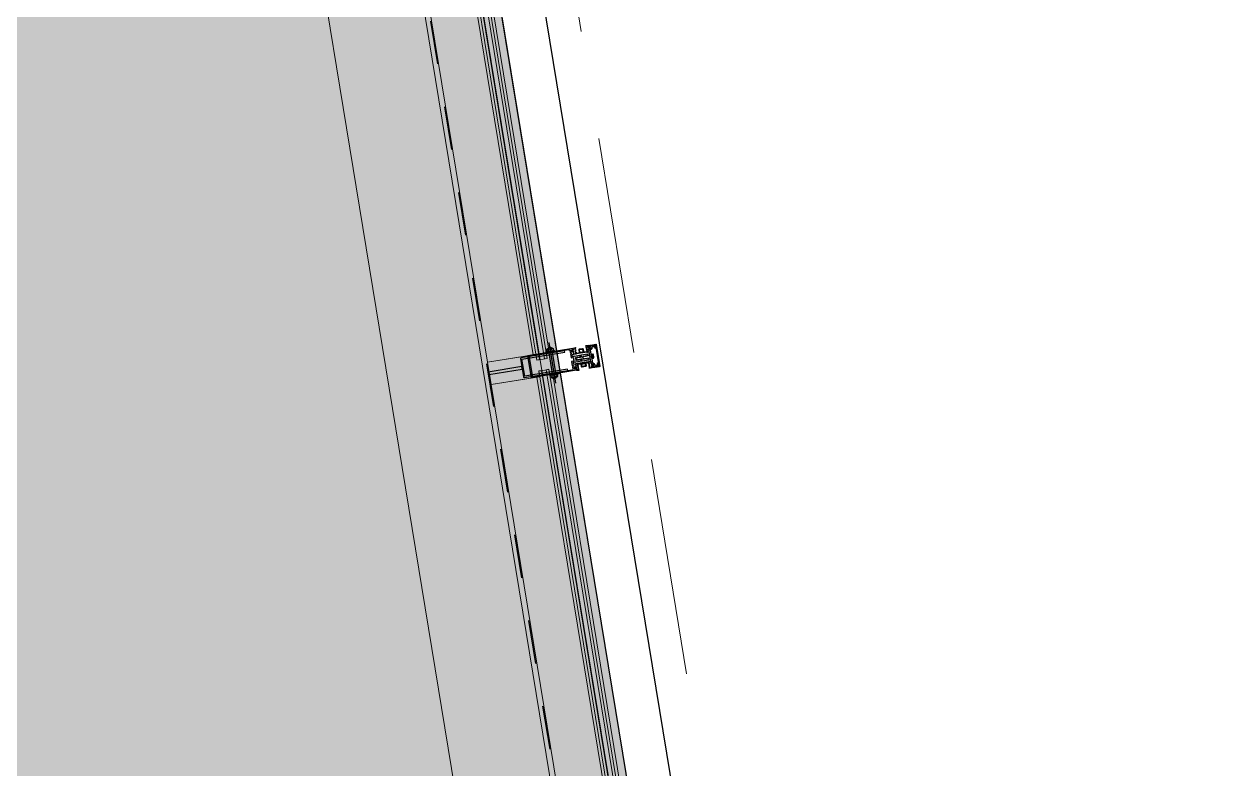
# Model space of a CAD drawing. Header units: metres. Extents: x 2 to 659295185, y -28 to 1124222152.
# Drawn here: x 655634.026 to 655636.803, y 1126435.805 to 1126437.521 of the extents above; entities that cross this region are included whole.
import ezdxf

# ---------------------------------------------------------------- set-up
doc = ezdxf.new("R2010")
doc.units = ezdxf.units.M
doc.header["$MEASUREMENT"] = 0
for name, pattern in [('CCSM_XREF ESTRUCTURA15$0$ACAD_ISO02W100', [15, 12, -3]), ('CCSM_XREF ESTRUCTURA15$0$ACAD_ISO08W100', [36, 24, -3, 6, -3]), ('CCSM_XREF ESTRUCTURA15$0$CENTER', [2, 1.25, -0.25, 0.25, -0.25]), ('CCSM_XREF ESTRUCTURA15$0$DASHED', [0.75, 0.5, -0.25]), ('DASHDOT', [1, 0.5, -0.25, 0, -0.25])]:
    doc.linetypes.add(name, pattern=pattern)
for name, color, linetype in [('CCSM_C1_CUERPO D.dwg 19-03-12$0$A-BROCAL', 8, 'CONTINUOUS'), ('CCSM_C1_CUERPO D.dwg 19-03-12$0$A-ESTRUCTURA DE FACHADA DE VIDRIO', 5, 'CONTINUOUS'), ('CCSM_C1_CUERPO D.dwg 19-03-12$0$A-VIDRIO', 135, 'CONTINUOUS'), ('CCSM_C1_CUERPO D.dwg 19-03-12$0$islas', 7, 'CONTINUOUS'), ('CCSM_C1_CUERPO EL$0$A-AREAS COMERCIALES', 151, 'CONTINUOUS'), ('CCSM_XREF ESTRUCTURA15$0$1. ESTRUCTURA PROPUESTA', 3, 'CONTINUOUS'), ('CCSM_XREF ESTRUCTURA15$0$A-BROCAL', 8, 'CONTINUOUS'), ('CCSM_XREF ESTRUCTURA15$0$ALUMINIO', 26, 'CONTINUOUS'), ('CCSM_XREF ESTRUCTURA15$0$cl', 1, 'CCSM_XREF ESTRUCTURA15$0$CENTER'), ('CCSM_XREF ESTRUCTURA15$0$EJES', 3, 'CCSM_XREF ESTRUCTURA15$0$ACAD_ISO08W100'), ('CCSM_XREF ESTRUCTURA15$0$LAYER1', 1, 'CONTINUOUS'), ('CCSM_XREF ESTRUCTURA15$0$LAYER4', 5, 'CONTINUOUS'), ('CCSM_XREF ESTRUCTURA15$0$METALICO', 5, 'CONTINUOUS'), ('CCSM_XREF ESTRUCTURA15$0$PROYECCION DE TECHO', 212, 'CONTINUOUS'), ('CCSM_XREF ESTRUCTURA15$0$VARIOS', 20, 'CONTINUOUS')]:
    doc.layers.add(name, color=color, linetype=linetype)
doc.layers.add('CCSM_C1_CUERPO D.dwg 19-03-12$0$VEGETACIÓN', color=7, linetype='CONTINUOUS', true_color=0x428500)
doc.layers.add('LOCALES ASIGNADOS', color=41, linetype='DASHDOT', lineweight=0)
pattern_1 = [(329.308451238, (-1.74908, -4.25296), (0.0412171804, -0.54709132384), [0.05715, -0.62865]), (274.30845124, (-1.7491, -4.25296), (0.5485208358, 0.19704611346), [0.04572, -0.50292]), (19.75945124, (-1.74564, -4.29855), (0.5897357616, -0.35004758223), [0.04857, -0.53427]), (325.49265124, (-1.5987, -4.2283), (0.00707447526, -0.8229292713), [0.085725, -0.942975]), (15.94405124, (-1.5981, -4.2969), (0.8477022361, -0.58277140046), [0.072855, -0.801405]), (270.49245124, (-1.5987, -4.2283), (0.8477011195, -0.5827727124), [0.06858, -0.75438]), (300.308451238, (-1.62395, -4.30967), (-0.2291857787, -0.49847933902), [0.05715, -0.62865]), (245.30845124, (-1.62395, -4.30967), (0.57527698422, -0.09358776406), [0.04572, -0.50292]), (350.75985124, (-1.64305, -4.3512), (0.3460922171, -0.59206566832), [0.04857, -0.53427]), (316.808451238, (-1.74908, -4.25296), (0.251823560087, 0.031886379613), [0, -0.496824, 0, -0.51054, 0, -0.504825]), (286.808451238, (-1.74908, -4.25296), (0.32900826904, -0.149206878947), [0, -0.291084, 0, -0.485394, 0, -0.192405]), (246.808451238, (-1.77656, -4.08527), (0.048835163688, -0.40419522367), [0, -0.1905, 0, -0.59436, 0, -0.78867]), (236.808451238, (-1.7889, -4.01008), (0.14715442583, -0.426197633), [0, -0.24765, 0, -0.394716, 0, -0.56007])]

# ---------------------------------------------------------------- blocks, each defined once
blk = doc.blocks.new('CCSM_XREF ESTRUCTURA15$0$A$C1C286DAD')
at = {"layer": 'CCSM_XREF ESTRUCTURA15$0$ALUMINIO'}
h = blk.add_hatch(color=256, dxfattribs=at)
edge = h.paths.add_edge_path()
edge.add_line((2462.6, -3707), (2463.3, -3707.6))
edge.add_line((2463.3, -3707.6), (2462.7, -3708.2))
edge.add_line((2462.7, -3708.2), (2463.3, -3708.7))
edge.add_line((2463.3, -3708.7), (2462.7, -3709.2))
edge.add_line((2462.7, -3709.2), (2463.3, -3709.7))
edge.add_line((2463.3, -3709.7), (2462.7, -3710.2))
edge.add_line((2462.7, -3710.2), (2463.3, -3710.7))
edge.add_line((2463.3, -3710.7), (2462.7, -3711.2))
edge.add_line((2462.7, -3711.2), (2463.3, -3711.7))
edge.add_line((2463.3, -3711.7), (2462.7, -3712.2))
edge.add_line((2462.7, -3712.2), (2463.3, -3712.7))
edge.add_line((2463.3, -3712.7), (2462.7, -3713.3))
edge.add_line((2462.7, -3713.3), (2463.3, -3713.8))
edge.add_line((2463.3, -3713.8), (2462.7, -3714.3))
edge.add_line((2462.7, -3714.3), (2463.2, -3714.8))
edge.add_line((2463.2, -3714.8), (2462.7, -3715.3))
edge.add_line((2462.7, -3715.3), (2463.2, -3715.8))
edge.add_line((2463.2, -3715.8), (2462.7, -3716.3))
edge.add_line((2462.7, -3716.3), (2463.2, -3716.8))
edge.add_line((2463.2, -3716.8), (2462.7, -3717.3))
edge.add_line((2462.7, -3717.3), (2463.2, -3717.8))
edge.add_line((2463.2, -3717.8), (2462.7, -3718.3))
edge.add_line((2462.7, -3718.3), (2463.2, -3718.8))
edge.add_line((2463.2, -3718.8), (2462.7, -3719.3))
edge.add_line((2462.7, -3719.3), (2463.2, -3719.9))
edge.add_line((2463.2, -3719.9), (2462.6, -3720.5))
edge.add_line((2462.6, -3720.5), (2461.6, -3720.5))
edge.add_line((2461.6, -3720.5), (2461.6, -3718.2))
edge.add_line((2461.6, -3718.2), (2459.6, -3718.2))
edge.add_line((2459.6, -3718.2), (2459.6, -3720.5))
edge.add_line((2459.6, -3720.5), (2458.6, -3720.5))
edge.add_line((2458.6, -3720.5), (2458.6, -3705.5))
edge.add_line((2458.6, -3705.5), (2457.6, -3704.5))
edge.add_line((2457.6, -3704.5), (2458.6, -3703.5))
edge.add_line((2458.6, -3703.5), (2458.6, -3699.7))
edge.add_line((2458.6, -3699.7), (2454.8, -3699.7))
edge.add_line((2454.8, -3699.7), (2454.8, -3704.5))
edge.add_line((2454.8, -3704.5), (2447.3, -3704.5))
edge.add_line((2447.3, -3704.5), (2446.7, -3703.3))
edge.add_arc((2445.8, -3701.5), 2, 296.5651, 603.435)
edge.add_line((2444.9, -3703.3), (2444.3, -3704.5))
edge.add_line((2444.3, -3704.5), (2439.8, -3704.5))
edge.add_line((2439.8, -3704.5), (2439.8, -3599.5))
edge.add_line((2439.8, -3599.5), (2491.8, -3599.5))
edge.add_line((2491.8, -3599.5), (2491.8, -3704.5))
edge.add_line((2491.8, -3704.5), (2487.3, -3704.5))
edge.add_line((2487.3, -3704.5), (2486.7, -3703.3))
edge.add_arc((2485.8, -3701.5), 2, 296.5651, 603.435)
edge.add_line((2484.9, -3703.3), (2484.3, -3704.5))
edge.add_line((2484.3, -3704.5), (2476.8, -3704.5))
edge.add_line((2476.8, -3704.5), (2476.8, -3699.7))
edge.add_line((2476.8, -3699.7), (2473, -3699.7))
edge.add_line((2473, -3699.7), (2473, -3703.5))
edge.add_line((2473, -3703.5), (2474, -3704.5))
edge.add_line((2474, -3704.5), (2473, -3705.5))
edge.add_line((2473, -3705.5), (2473, -3720.5))
edge.add_line((2473, -3720.5), (2472, -3720.5))
edge.add_line((2472, -3720.5), (2472, -3718.2))
edge.add_line((2472, -3718.2), (2470, -3718.2))
edge.add_line((2470, -3718.2), (2470, -3720.5))
edge.add_line((2470, -3720.5), (2469, -3720.5))
edge.add_line((2469, -3720.5), (2468.3, -3719.9))
edge.add_line((2468.3, -3719.9), (2468.8, -3719.3))
edge.add_line((2468.8, -3719.3), (2468.3, -3718.8))
edge.add_line((2468.3, -3718.8), (2468.8, -3718.3))
edge.add_line((2468.8, -3718.3), (2468.3, -3717.8))
edge.add_line((2468.3, -3717.8), (2468.8, -3717.3))
edge.add_line((2468.8, -3717.3), (2468.3, -3716.8))
edge.add_line((2468.3, -3716.8), (2468.8, -3716.3))
edge.add_line((2468.8, -3716.3), (2468.3, -3715.8))
edge.add_line((2468.3, -3715.8), (2468.8, -3715.3))
edge.add_line((2468.8, -3715.3), (2468.3, -3714.8))
edge.add_line((2468.3, -3714.8), (2468.8, -3714.3))
edge.add_line((2468.8, -3714.3), (2468.3, -3713.8))
edge.add_line((2468.3, -3713.8), (2468.8, -3713.3))
edge.add_line((2468.8, -3713.3), (2468.3, -3712.7))
edge.add_line((2468.3, -3712.7), (2468.8, -3712.2))
edge.add_line((2468.8, -3712.2), (2468.3, -3711.7))
edge.add_line((2468.3, -3711.7), (2468.8, -3711.2))
edge.add_line((2468.8, -3711.2), (2468.3, -3710.7))
edge.add_line((2468.3, -3710.7), (2468.8, -3710.2))
edge.add_line((2468.8, -3710.2), (2468.3, -3709.7))
edge.add_line((2468.3, -3709.7), (2468.8, -3709.2))
edge.add_line((2468.8, -3709.2), (2468.3, -3708.7))
edge.add_line((2468.3, -3708.7), (2468.8, -3708.2))
edge.add_line((2468.8, -3708.2), (2468.3, -3707.6))
edge.add_line((2468.3, -3707.6), (2468.9, -3707))
edge.add_line((2468.9, -3707), (2462.6, -3707))
edge = h.paths.add_edge_path(flags=16)
edge.add_line((2489.8, -3605.5), (2489.8, -3693.7))
edge.add_arc((2486.8, -3693.7), 3, -90, 0, ccw=False)
edge.add_line((2486.8, -3696.7), (2483.8, -3696.7))
edge.add_line((2483.8, -3696.7), (2479.8, -3699.2))
edge.add_line((2479.8, -3699.2), (2479.8, -3696.7))
edge.add_line((2479.8, -3696.7), (2470, -3696.7))
edge.add_line((2470, -3696.7), (2470, -3701.5))
edge.add_line((2470, -3701.5), (2461.6, -3701.5))
edge.add_line((2461.6, -3701.5), (2461.6, -3696.7))
edge.add_line((2461.6, -3696.7), (2451.8, -3696.7))
edge.add_line((2451.8, -3696.7), (2451.8, -3699.2))
edge.add_line((2451.8, -3699.2), (2447.8, -3696.7))
edge.add_line((2447.8, -3696.7), (2444.8, -3696.7))
edge.add_arc((2444.8, -3693.7), 3, 180, 270, ccw=False)
edge.add_line((2441.8, -3693.7), (2441.8, -3605.5))
edge.add_arc((2444.8, -3605.5), 3, 90, 180, ccw=False)
edge.add_line((2444.8, -3602.5), (2486.8, -3602.5))
edge.add_arc((2486.8, -3605.5), 3, 0, 90, ccw=False)
h = blk.add_hatch(color=256, dxfattribs=at)
edge = h.paths.add_edge_path()
edge.add_arc((2489.8, -3756.8), 1.02, 270, 360)
edge.add_line((2490.9, -3756.8), (2490.9, -3744.6))
edge.add_line((2490.9, -3744.6), (2489.9, -3743.6))
edge.add_line((2489.9, -3743.6), (2491.7, -3741.8))
edge.add_line((2491.7, -3741.8), (2492, -3741.8))
edge.add_arc((2492, -3742.1), 0.3, 0, 90, ccw=False)
edge.add_line((2492.3, -3742.1), (2492.3, -3758.2))
edge.add_arc((2491.2, -3758.2), 1.02, -90, 0, ccw=False)
edge.add_line((2491.2, -3759.2), (2440.4, -3759.2))
edge.add_arc((2440.4, -3758.2), 1.02, 180, 270, ccw=False)
edge.add_line((2439.4, -3758.2), (2439.4, -3742.1))
edge.add_arc((2439.7, -3742.1), 0.3, 90, 180, ccw=False)
edge.add_line((2439.7, -3741.8), (2440, -3741.8))
edge.add_line((2440, -3741.8), (2441.8, -3743.6))
edge.add_line((2441.8, -3743.6), (2440.8, -3744.6))
edge.add_line((2440.8, -3744.6), (2440.8, -3756.8))
edge.add_arc((2441.8, -3756.8), 1.02, 180, 270)
edge.add_line((2441.8, -3757.8), (2489.8, -3757.8))
at = {"layer": 'CCSM_XREF ESTRUCTURA15$0$A-BROCAL', "elevation": -0.5}
for points in [[(-7240.3, 1793.3), (-6927.9, -3643.7), (-6901.2, -3667.1), (32631.6, -3667.2), (32657.6, -3643.9), (32971.9, 1807.7)], [(-7340.1, 1787.5), (-7025.4, -3691.3), (-7020, -3767.1), (32750.7, -3767.2), (32755.1, -3691), (33071.8, 1801.9)]]:
    blk.add_lwpolyline(points, dxfattribs=at)
at = {"layer": 'CCSM_XREF ESTRUCTURA15$0$ALUMINIO', "elevation": -0.5}
for points in [[(2462.6, -3707), (2463.3, -3707.6), (2462.7, -3708.2), (2463.3, -3708.7), (2462.7, -3709.2), (2463.3, -3709.7), (2462.7, -3710.2), (2463.3, -3710.7), (2462.7, -3711.2), (2463.3, -3711.7), (2462.7, -3712.2), (2463.3, -3712.7), (2462.7, -3713.3), (2463.3, -3713.8), (2462.7, -3714.3), (2463.2, -3714.8), (2462.7, -3715.3), (2463.2, -3715.8), (2462.7, -3716.3), (2463.2, -3716.8), (2462.7, -3717.3), (2463.2, -3717.8), (2462.7, -3718.3), (2463.2, -3718.8), (2462.7, -3719.3), (2463.2, -3719.9), (2462.6, -3720.5), (2461.6, -3720.5), (2461.6, -3718.2), (2459.6, -3718.2), (2459.6, -3720.5), (2458.6, -3720.5), (2458.6, -3705.5), (2457.6, -3704.5), (2458.6, -3703.5), (2458.6, -3699.7), (2454.8, -3699.7), (2454.8, -3704.5), (2447.3, -3704.5), (2446.7, -3703.3, 4.236068), (2444.9, -3703.3), (2444.3, -3704.5), (2439.8, -3704.5), (2439.8, -3599.5), (2491.8, -3599.5), (2491.8, -3704.5), (2487.3, -3704.5), (2486.7, -3703.3, 4.236068), (2484.9, -3703.3), (2484.3, -3704.5), (2476.8, -3704.5), (2476.8, -3699.7), (2473, -3699.7), (2473, -3703.5), (2474, -3704.5), (2473, -3705.5), (2473, -3720.5), (2472, -3720.5), (2472, -3718.2), (2470, -3718.2), (2470, -3720.5), (2469, -3720.5), (2468.3, -3719.9), (2468.8, -3719.3), (2468.3, -3718.8), (2468.8, -3718.3), (2468.3, -3717.8), (2468.8, -3717.3), (2468.3, -3716.8), (2468.8, -3716.3), (2468.3, -3715.8), (2468.8, -3715.3), (2468.3, -3714.8), (2468.8, -3714.3), (2468.3, -3713.8), (2468.8, -3713.3), (2468.3, -3712.7), (2468.8, -3712.2), (2468.3, -3711.7), (2468.8, -3711.2), (2468.3, -3710.7), (2468.8, -3710.2), (2468.3, -3709.7), (2468.8, -3709.2), (2468.3, -3708.7), (2468.8, -3708.2), (2468.3, -3707.6), (2468.9, -3707)], [(2489.8, -3605.5), (2489.8, -3693.7, -0.414214), (2486.8, -3696.7), (2483.8, -3696.7), (2479.8, -3699.2), (2479.8, -3696.7), (2470, -3696.7), (2470, -3701.5), (2461.6, -3701.5), (2461.6, -3696.7), (2451.8, -3696.7), (2451.8, -3699.2), (2447.8, -3696.7), (2444.8, -3696.7, -0.414214), (2441.8, -3693.7), (2441.8, -3605.5, -0.414214), (2444.8, -3602.5), (2486.8, -3602.5, -0.414214)], [(2489.8, -3757.8), (2489.8, -3757.8, 0.414214), (2490.9, -3756.8), (2490.9, -3744.6), (2489.9, -3743.6), (2491.7, -3741.8), (2492, -3741.8, -0.414214), (2492.3, -3742.1), (2492.3, -3758.2, -0.414214), (2491.2, -3759.2), (2440.4, -3759.2, -0.414214), (2439.4, -3758.2), (2439.4, -3742.1, -0.414214), (2439.7, -3741.8), (2440, -3741.8), (2441.8, -3743.6), (2440.8, -3744.6), (2440.8, -3756.8, 0.414214), (2441.8, -3757.8)], [(2482.8, -3740.6), (2484.1, -3741.9, 2.544495), (2487.3, -3741.9), (2488.5, -3740.6), (2489.7, -3740.6, -0.414214), (2490.8, -3741.7), (2490.8, -3742.6), (2489.7, -3743.6), (2490.8, -3744.7), (2488.6, -3755.8, -0.35857), (2486.6, -3757.4), (2482.7, -3757.4), (2482.7, -3755.4), (2486.6, -3755.4), (2486.6, -3747.9, -0.4818), (2481.3, -3743.6), (2466.8, -3743.6), (2465.8, -3742.6), (2464.8, -3743.6), (2450.3, -3743.6, -0.4818), (2444.9, -3747.9), (2444.9, -3755.4), (2448.9, -3755.4), (2448.9, -3757.4), (2445, -3757.4, -0.35857), (2443, -3755.8), (2440.8, -3744.7), (2441.8, -3743.6), (2440.8, -3742.6), (2440.8, -3741.7, -0.414214), (2441.8, -3740.6), (2443, -3740.6), (2444.3, -3741.9, 2.544495), (2447.5, -3741.9), (2448.8, -3740.6)]]:
    blk.add_lwpolyline(points, format="xyb", close=True, dxfattribs=at)
blk.add_lwpolyline([(2462.6, -3723), (2463.3, -3723.6), (2462.7, -3724.2), (2463.3, -3724.7), (2462.7, -3725.2), (2463.3, -3725.7), (2462.7, -3726.2), (2463.3, -3726.7), (2462.7, -3727.2), (2463.3, -3727.7), (2462.7, -3728.2), (2463.3, -3728.7), (2462.7, -3729.3), (2463.3, -3729.8), (2462.7, -3730.3), (2463.2, -3730.8), (2462.7, -3731.3), (2463.2, -3731.8), (2462.7, -3732.3), (2463.2, -3732.8), (2462.7, -3733.3), (2463.2, -3733.8), (2462.7, -3734.3), (2463.2, -3734.8), (2462.7, -3735.3), (2463.2, -3735.9), (2462.6, -3736.5), (2461.6, -3736.5), (2461.6, -3734.2), (2459.6, -3734.2), (2459.6, -3736.5), (2458.6, -3736.5), (2458.6, -3720.5), (2463.3, -3720.5), (2463.3, -3719.2), (2463.9, -3718.6), (2463.3, -3718), (2463.3, -3711.9), (2463.9, -3711.3), (2463.3, -3710.7), (2463.3, -3708), (2468.3, -3708), (2468.3, -3710.7), (2467.7, -3711.3), (2468.3, -3711.9), (2468.3, -3718), (2467.7, -3718.6), (2468.3, -3719.2), (2468.3, -3720.5), (2473, -3720.5), (2473, -3736.5), (2472, -3736.5), (2472, -3734.2), (2470, -3734.2), (2470, -3736.5), (2469, -3736.5), (2468.3, -3735.9), (2468.8, -3735.3), (2468.3, -3734.8), (2468.8, -3734.3), (2468.3, -3733.8), (2468.8, -3733.3), (2468.3, -3732.8), (2468.8, -3732.3), (2468.3, -3731.8), (2468.8, -3731.3), (2468.3, -3730.8), (2468.8, -3730.3), (2468.3, -3729.8), (2468.8, -3729.3), (2468.3, -3728.7), (2468.8, -3728.2), (2468.3, -3727.7), (2468.8, -3727.2), (2468.3, -3726.7), (2468.8, -3726.2), (2468.3, -3725.7), (2468.8, -3725.2), (2468.3, -3724.7), (2468.8, -3724.2), (2468.3, -3723.6), (2468.9, -3723)], close=True, dxfattribs=at)
at = {"layer": 'CCSM_XREF ESTRUCTURA15$0$cl'}
blk.add_line((988.3, -3503.1, -0.5), (5543.3, -3503.1, -0.5), dxfattribs=at)
at = {"layer": 'CCSM_XREF ESTRUCTURA15$0$EJES'}
blk.add_line((2513.2, -3652, -0.5), (2418.3, -3652, -0.5), dxfattribs=at)
at = {"layer": 'CCSM_XREF ESTRUCTURA15$0$LAYER1', "elevation": -0.5}
for points in [[(2447.4, -3710.5), (2447.9, -3708.8), (2450.5, -3708.8), (2450, -3710.5), (2451.1, -3710.5), (2451.6, -3708.8), (2453.7, -3708.8), (2453.2, -3710.5), (2454.3, -3710.5), (2454.8, -3708.8), (2454.8, -3704.6), (2446.3, -3704.6), (2446.3, -3701.6), (2447.5, -3702.2), (2447.8, -3701.7), (2445.8, -3700.6), (2443.8, -3701.8), (2444.1, -3702.3), (2445.3, -3701.6), (2445.3, -3704.6), (2439.8, -3704.6), (2439.8, -3708.8), (2439.3, -3710.5), (2440.3, -3710.5), (2440.8, -3708.8), (2443.2, -3708.8), (2442.7, -3710.5), (2443.7, -3710.5), (2444.2, -3708.8), (2446.9, -3708.8), (2446.4, -3710.5)], [(2484.1, -3710.5), (2483.6, -3708.8), (2481, -3708.8), (2481.5, -3710.5), (2480.5, -3710.5), (2480, -3708.8), (2477.8, -3708.8), (2478.3, -3710.5), (2477.3, -3710.5), (2476.8, -3708.8), (2476.8, -3704.6), (2485.2, -3704.6), (2485.2, -3701.6), (2484.1, -3702.2), (2483.8, -3701.7), (2485.7, -3700.6), (2487.8, -3701.8), (2487.5, -3702.3), (2486.2, -3701.6), (2486.2, -3704.6), (2491.8, -3704.6), (2491.8, -3708.8), (2492.3, -3710.5), (2491.3, -3710.5), (2490.8, -3708.8), (2488.4, -3708.8), (2488.9, -3710.5), (2487.9, -3710.5), (2487.4, -3708.8), (2484.7, -3708.8), (2485.2, -3710.5)], [(2447.4, -3734.5), (2447.9, -3736.3), (2450.5, -3736.3), (2450, -3734.5), (2451.1, -3734.5), (2451.6, -3736.3), (2453.7, -3736.3), (2453.2, -3734.5), (2454.3, -3734.5), (2454.8, -3736.3), (2454.8, -3740.5), (2446.3, -3740.5), (2446.3, -3743.5), (2447.5, -3742.8), (2447.8, -3743.4), (2445.8, -3744.5), (2443.8, -3743.3), (2444.1, -3742.8), (2445.3, -3743.5), (2445.3, -3740.5), (2439.8, -3740.5), (2439.8, -3736.3), (2439.3, -3734.5), (2440.3, -3734.5), (2440.8, -3736.3), (2443.2, -3736.3), (2442.7, -3734.5), (2443.7, -3734.5), (2444.2, -3736.3), (2446.9, -3736.3), (2446.4, -3734.5)], [(2484.1, -3734.5), (2483.6, -3736.3), (2481, -3736.3), (2481.5, -3734.5), (2480.5, -3734.5), (2480, -3736.3), (2477.8, -3736.3), (2478.3, -3734.5), (2477.3, -3734.5), (2476.8, -3736.3), (2476.8, -3740.5), (2485.2, -3740.5), (2485.2, -3743.5), (2484.1, -3742.8), (2483.8, -3743.4), (2485.7, -3744.5), (2487.8, -3743.3), (2487.5, -3742.8), (2486.2, -3743.5), (2486.2, -3740.5), (2491.8, -3740.5), (2491.8, -3736.3), (2492.3, -3734.5), (2491.3, -3734.5), (2490.8, -3736.3), (2488.4, -3736.3), (2488.9, -3734.5), (2487.9, -3734.5), (2487.4, -3736.3), (2484.7, -3736.3), (2485.2, -3734.5)]]:
    blk.add_lwpolyline(points, close=True, dxfattribs=at)
at = {"layer": 'CCSM_XREF ESTRUCTURA15$0$LAYER4', "linetype": 'CCSM_XREF ESTRUCTURA15$0$ACAD_ISO02W100'}
for p, q in [((2463.4, -3747.5, -0.5), (2463.4, -3744.5, -0.5)), ((2468.2, -3747.5, -0.5), (2468.2, -3744.5, -0.5))]:
    blk.add_line(p, q, dxfattribs=at)
at = {"layer": 'CCSM_XREF ESTRUCTURA15$0$LAYER4', "linetype": 'CCSM_XREF ESTRUCTURA15$0$ACAD_ISO02W100', "elevation": -0.5}
for points in [[(2471.8, -3743.6), (2459.8, -3743.6), (2459.8, -3744.5), (2471.8, -3744.5)], [(2470.3, -3744.5), (2461.3, -3744.5), (2461.3, -3747.8), (2462.2, -3748.7), (2469.4, -3748.7), (2470.3, -3747.8)]]:
    blk.add_lwpolyline(points, close=True, dxfattribs=at)
at = {"layer": 'CCSM_XREF ESTRUCTURA15$0$LAYER4', "elevation": -0.5}
blk.add_lwpolyline([(2468.2, -3740.6), (2468.2, -3732.8), (2468.7, -3732.3), (2468.2, -3731.8), (2468.7, -3731.3), (2468.2, -3730.8), (2468.7, -3730.3), (2468.2, -3729.7), (2468.7, -3729.2), (2468.2, -3728.7), (2468.7, -3728.2), (2468.2, -3727.7), (2468.7, -3727.2), (2468.2, -3726.7), (2468.7, -3726.2), (2468.2, -3725.7), (2468.7, -3725.2), (2468.2, -3724.7), (2468.7, -3724.2), (2468.2, -3723.7), (2463.4, -3723.7), (2463.4, -3723.7), (2462.9, -3724.2), (2463.4, -3724.7), (2462.9, -3725.2), (2463.4, -3725.7), (2462.9, -3726.2), (2463.4, -3726.7), (2462.9, -3727.2), (2463.4, -3727.7), (2462.9, -3728.2), (2463.4, -3728.7), (2462.9, -3729.2), (2463.4, -3729.7), (2462.9, -3730.3), (2463.4, -3730.8), (2462.9, -3731.3), (2463.4, -3731.8), (2462.9, -3732.3), (2463.4, -3732.8), (2463.4, -3740.6)], dxfattribs=at)
at = {"layer": 'CCSM_XREF ESTRUCTURA15$0$LAYER4', "linetype": 'CCSM_XREF ESTRUCTURA15$0$ACAD_ISO02W100'}
for centre, radius, start, end in [((2462.3, -3747.4, -0.5), 1.06, 187.2765, 352.7236), ((2465.8, -3744.9, -0.5), 3.58, 227.8677, 312.1323), ((2465.8, -3744.9, -0.5), 3.58, 227.8677, 312.1323), ((2469.2, -3747.4, -0.5), 1.06, 187.2765, 352.7236)]:
    blk.add_arc(centre, radius, start, end, dxfattribs=at)
at = {"layer": 'CCSM_XREF ESTRUCTURA15$0$METALICO'}
for p, q in [((2438.3, -3648, -0.5), (2434.2, -3648, -0.5)), ((2438.3, -3656.1, -0.5), (2434.2, -3656.1, -0.5)), ((2489.8, -3648, -0.5), (2441.8, -3648, -0.5)), ((2489.8, -3656, -0.5), (2441.8, -3656, -0.5)), ((2493.3, -3648, -0.5), (2497.3, -3648, -0.5)), ((2493.3, -3656.1, -0.5), (2497.3, -3656.1, -0.5))]:
    blk.add_line(p, q, dxfattribs=at)
at = {"layer": 'CCSM_XREF ESTRUCTURA15$0$METALICO', "elevation": -0.5}
for points in [[(2468.8, -3503.2), (2462.8, -3503.2), (2462.8, -3581.5), (2468.8, -3581.5)], [(2438.3, -3662.2), (2439.8, -3662.2), (2439.8, -3641.9), (2438.3, -3641.9)], [(2493.3, -3662.2), (2491.8, -3662.2), (2491.8, -3641.9), (2493.3, -3641.9)]]:
    blk.add_lwpolyline(points, close=True, dxfattribs=at)
for points in [[(2485.8, -3584.5), (2485.8, -3684.6), (2488.8, -3684.6), (2488.8, -3583.5, 0.414214), (2486.8, -3581.5), (2444.8, -3581.5, 0.414214), (2442.8, -3583.5), (2442.8, -3684.6), (2445.8, -3684.6), (2445.8, -3584.5)], [(2451.6, -3728), (2446.6, -3728, -0.414214), (2445.1, -3726.5), (2445.1, -3718.5, -0.414214), (2446.6, -3717), (2451.6, -3717, -0.414214), (2453.1, -3718.5), (2453.1, -3726.5, -0.414214)], [(2451.6, -3726.8), (2446.6, -3726.8, -0.414214), (2446.3, -3726.5), (2446.3, -3718.5, -0.414214), (2446.6, -3718.2), (2451.6, -3718.2, -0.414214), (2451.9, -3718.5), (2451.9, -3726.5, -0.414214)], [(2480, -3728), (2485, -3728, 0.414214), (2486.5, -3726.5), (2486.5, -3718.5, 0.414214), (2485, -3717), (2480, -3717, 0.414214), (2478.5, -3718.5), (2478.5, -3726.5, 0.414214)], [(2480, -3726.8), (2485, -3726.8, 0.414214), (2485.3, -3726.5), (2485.3, -3718.5, 0.414214), (2485, -3718.2), (2480, -3718.2, 0.414214), (2479.7, -3718.5), (2479.7, -3726.5, 0.414214)]]:
    blk.add_lwpolyline(points, format="xyb", close=True, dxfattribs=at)
for points in [[(2438.3, -3644.4), (2433.4, -3644.4), (2432.1, -3645.9), (2432.1, -3658.2), (2433.4, -3659.6), (2438.3, -3659.6)], [(2493.3, -3644.4), (2498.1, -3644.4), (2499.4, -3645.9), (2499.4, -3658.2), (2498.1, -3659.6), (2493.3, -3659.6)]]:
    blk.add_lwpolyline(points, dxfattribs=at)
for points in [[(2434.2, -3644.4, 0.97177), (2434.2, -3648, 0.375), (2434.2, -3656.1, 0.97177), (2434.2, -3659.6, 0.97177)], [(2497.3, -3644.4, -0.97177), (2497.3, -3648, -0.375), (2497.3, -3656.1, -0.97177), (2497.3, -3659.6, -0.97177)]]:
    blk.add_lwpolyline(points, format="xyb", dxfattribs=at)
at = {"layer": 'CCSM_XREF ESTRUCTURA15$0$METALICO'}
for centre, start, end in [((2435.8, -3652, -0.5), 124.6703, 235.3297), ((2495.8, -3652, -0.5), 304.6703, 55.3297)]:
    blk.add_arc(centre, 6.4, start, end, dxfattribs=at)
at = {"layer": 'CCSM_XREF ESTRUCTURA15$0$VARIOS', "elevation": -0.5}
for points in [[(2454.6, -3710.5), (2453.1, -3710.5), (2453.1, -3734.5), (2454.6, -3734.5)], [(2477, -3710.5), (2478.5, -3710.5), (2478.5, -3734.5), (2477, -3734.5)]]:
    blk.add_lwpolyline(points, close=True, dxfattribs=at)

msp = doc.modelspace()

# ---------------------------------------------------------------- hatches: boundary and pattern name
at = {"layer": 'CCSM_C1_CUERPO D.dwg 19-03-12$0$VEGETACIÓN', "lineweight": 5}
h = msp.add_hatch(dxfattribs=at)
h.set_pattern_fill('AR-CONC', color=256, scale=0.003, style=0)
h.set_pattern_definition(pattern_1)
edge = h.paths.add_edge_path()
edge.add_line((655631.3766, 1126426.2662), (655636.7773, 1126427.4745))
edge.add_line((655636.7773, 1126427.4745), (655630.3748, 1126466.5361))
edge.add_line((655630.3748, 1126466.5361), (655624.8693, 1126465.9567))
edge.add_line((655624.8693, 1126465.9567), (655624.9113, 1126465.7006))
edge.add_line((655624.9113, 1126465.7006), (655624.8126, 1126465.6844))
edge.add_line((655624.8126, 1126465.6844), (655625.889, 1126459.1177))
edge.add_line((655625.889, 1126459.1177), (655626.4796, 1126459.2146))
edge.add_line((655626.4796, 1126459.2146), (655626.7999, 1126457.2365))
edge.add_line((655626.7999, 1126457.2365), (655626.2432, 1126457.1491))
edge.add_line((655626.2432, 1126457.1491), (655626.2521, 1126457.0651))
edge.add_arc((655622.7715, 1126448.7623), 9.0029, 1.64019, 67.2566, ccw=False)
edge.add_arc((655617.5094, 1126449.2351), 14.263, 323.00991, 359.13576, ccw=False)
edge.add_arc((655533.9247, 1126331.6339), 144.5887, 47.020585, 48.937825, ccw=False)
edge.add_arc((655629.9883, 1126435.569), 3.1137, -13.4544, 36.3556, ccw=False)
edge.add_arc((655630.6285, 1126435.623), 2.5117, 279.0348, 341.9454, ccw=False)
edge.add_line((655631.0229, 1126433.1424), (655630.1706, 1126433.0027))
edge.add_line((655630.1706, 1126433.0027), (655631.2409, 1126426.4732))
edge.add_line((655631.2409, 1126426.4732), (655631.3393, 1126426.4936))
edge.add_line((655631.3393, 1126426.4936), (655631.3766, 1126426.2662))
h = msp.add_hatch(dxfattribs=at)
h.set_pattern_fill('AR-CONC', color=256, scale=0.003, style=0)
h.set_pattern_definition(pattern_1)
edge = h.paths.add_edge_path()
edge.add_line((655631.3766, 1126426.2662), (655636.7773, 1126427.4745))
edge.add_line((655636.7773, 1126427.4745), (655630.3748, 1126466.5361))
edge.add_line((655630.3748, 1126466.5361), (655624.8693, 1126465.9567))
edge.add_line((655624.8693, 1126465.9567), (655624.9113, 1126465.7006))
edge.add_line((655624.9113, 1126465.7006), (655624.8126, 1126465.6844))
edge.add_line((655624.8126, 1126465.6844), (655625.889, 1126459.1177))
edge.add_line((655625.889, 1126459.1177), (655626.4796, 1126459.2146))
edge.add_line((655626.4796, 1126459.2146), (655626.7999, 1126457.2365))
edge.add_line((655626.7999, 1126457.2365), (655626.2432, 1126457.1491))
edge.add_line((655626.2432, 1126457.1491), (655626.2521, 1126457.0651))
edge.add_arc((655622.7715, 1126448.7623), 9.0029, 1.64019, 67.2566, ccw=False)
edge.add_arc((655617.5094, 1126449.2351), 14.263, 323.00991, 359.13576, ccw=False)
edge.add_arc((655533.9247, 1126331.6339), 144.5887, 47.020585, 48.937825, ccw=False)
edge.add_arc((655629.9883, 1126435.569), 3.1137, -13.4544, 36.3556, ccw=False)
edge.add_arc((655630.6285, 1126435.623), 2.5117, 279.0348, 341.9454, ccw=False)
edge.add_line((655631.0229, 1126433.1424), (655630.1706, 1126433.0027))
edge.add_line((655630.1706, 1126433.0027), (655631.2409, 1126426.4732))
edge.add_line((655631.2409, 1126426.4732), (655631.3393, 1126426.4936))
edge.add_line((655631.3393, 1126426.4936), (655631.3766, 1126426.2662))
at = {"layer": 'LOCALES ASIGNADOS'}
h = msp.add_hatch(color=256, dxfattribs=at)
edge = h.paths.add_edge_path()
edge.add_arc((219491.1056, 1054914.3756), 441878.9229, 9.308049718, 9.309563548, ccw=False)
edge.add_line((655551.8097, 1126384.9626), (655564.5398, 1126387.0492))
edge.add_line((655564.5398, 1126387.0492), (655562.5867, 1126398.9652))
edge.add_line((655562.5867, 1126398.9652), (655552.3922, 1126397.2942))
edge.add_line((655552.3922, 1126397.2942), (655552.4569, 1126396.8995))
edge.add_line((655552.4569, 1126396.8995), (655549.9212, 1126396.4839))

# ---------------------------------------------------------------- linework, layer by layer
at = {"layer": 'CCSM_C1_CUERPO D.dwg 19-03-12$0$A-BROCAL', "lineweight": 5, "elevation": -0.0005}
msp.add_lwpolyline([(655624.8608, 1126466.0564), (655630.4582, 1126466.6454), (655636.8912, 1126427.3975), (655631.3987, 1126426.1687), (655631.3769, 1126426.2663), (655636.7773, 1126427.4745), (655630.3748, 1126466.5361), (655624.8713, 1126465.9569), (655624.8608, 1126466.0564)], dxfattribs=at)
msp.add_lwpolyline([(655624.8608, 1126466.0564), (655630.4582, 1126466.6454), (655636.8912, 1126427.3975), (655631.3987, 1126426.1687), (655631.3769, 1126426.2663), (655636.7773, 1126427.4745), (655630.3748, 1126466.5361), (655624.8713, 1126465.9569), (655624.8608, 1126466.0564)], dxfattribs=at)
at = {"layer": 'CCSM_C1_CUERPO D.dwg 19-03-12$0$A-ESTRUCTURA DE FACHADA DE VIDRIO', "color": 6, "lineweight": 5, "elevation": -0.0005}
for points in [[(655633.3455, 1126427.1445), (655631.2016, 1126426.6657), (655631.2373, 1126426.4482), (655636.5731, 1126427.6401), (655630.2341, 1126466.314), (655624.797, 1126465.74), (655624.8327, 1126465.5226), (655627.0173, 1126465.7532)], [(655634.3686, 1126439.7296), (655635.11, 1126435.2061)]]:
    msp.add_lwpolyline(points, dxfattribs=at)
at = {"layer": 'CCSM_C1_CUERPO D.dwg 19-03-12$0$A-ESTRUCTURA DE FACHADA DE VIDRIO', "lineweight": 5, "elevation": -0.0005}
for points in [[(655634.844, 1126438.2694), (655635.0943, 1126436.7419), (655635.2, 1126436.7592), (655634.9496, 1126438.2867)], [(655635.254, 1126436.768), (655635.0036, 1126438.2955), (655634.9865, 1126438.2927), (655635.2368, 1126436.7652)], [(655635.1028, 1126436.6904), (655635.3531, 1126435.163), (655635.4588, 1126435.1803), (655635.2084, 1126436.7077)], [(655635.5128, 1126435.1892), (655635.2624, 1126436.7165), (655635.2453, 1126436.7137), (655635.4956, 1126435.1863)]]:
    msp.add_lwpolyline(points, close=True, dxfattribs=at)
at = {"layer": 'CCSM_C1_CUERPO D.dwg 19-03-12$0$A-ESTRUCTURA DE FACHADA DE VIDRIO', "color": 4, "lineweight": 5, "elevation": -0.0005}
msp.add_lwpolyline([(655635.2147, 1126436.7087), (655635.1028, 1126436.6904), (655635.0943, 1126436.7419), (655635.2062, 1126436.7602), (655635.2084, 1126436.7471), (655635.2321, 1126436.751), (655635.2299, 1126436.7641), (655635.254, 1126436.768), (655635.2624, 1126436.7165), (655635.2383, 1126436.7126), (655635.2362, 1126436.7257), (655635.2125, 1126436.7218), (655635.2147, 1126436.7087)], dxfattribs=at)
at = {"layer": 'CCSM_C1_CUERPO D.dwg 19-03-12$0$A-VIDRIO', "lineweight": 5, "elevation": -0.0005}
for points in [[(655634.9712, 1126438.3036), (655635.2258, 1126436.7499), (655635.2321, 1126436.751), (655634.9774, 1126438.3046)], [(655634.9537, 1126438.3007), (655635.2084, 1126436.7471), (655635.2146, 1126436.7481), (655634.9599, 1126438.3018)], [(655635.2125, 1126436.7219), (655635.4672, 1126435.1682), (655635.4734, 1126435.1692), (655635.2187, 1126436.7229)], [(655635.23, 1126436.7247), (655635.4846, 1126435.1711), (655635.4908, 1126435.1721), (655635.2362, 1126436.7258)]]:
    msp.add_lwpolyline(points, close=True, dxfattribs=at)
at = {"layer": 'CCSM_C1_CUERPO D.dwg 19-03-12$0$islas', "lineweight": 5}
msp.add_lwpolyline([(655633.8956, 1126445.0557), (655636.7773, 1126427.4745), (655631.3766, 1126426.2662), (655631.3393, 1126426.4936), (655631.2409, 1126426.4732), (655630.1706, 1126433.0027)], dxfattribs=at)
at = {"layer": 'CCSM_C1_CUERPO D.dwg 19-03-12$0$VEGETACIÓN', "color": 7, "lineweight": 5}
msp.add_lwpolyline([(655626.2521, 1126457.0651, -0.294394), (655631.7707, 1126449.02), (655631.7707, 1126449.02), (655631.7707, 1126449.02, -0.158947), (655628.9018, 1126440.6534, -0.008366), (655632.4959, 1126437.4148, -0.220825), (655633.0166, 1126434.8445, 1.010454), (655633.0166, 1126434.8445, -0.094884), (655633.0166, 1126434.8445, 0.173796), (655633.0166, 1126434.8445, 0.284516), (655633.0166, 1126434.8445, 3.152152), (655633.0166, 1126434.8445, -0.281608), (655631.0229, 1126433.1424), (655630.1706, 1126433.0027), (655631.2409, 1126426.4732), (655631.3393, 1126426.4936), (655631.3766, 1126426.2662), (655636.7773, 1126427.4745), (655630.3748, 1126466.5361)], format="xyb", dxfattribs=at)
at = {"layer": 'CCSM_C1_CUERPO EL$0$A-AREAS COMERCIALES', "lineweight": 5}
msp.add_lwpolyline([(655631.6499, 1126424.5986), (655631.4088, 1126426.07), (655631.3663, 1126426.3288), (655636.7266, 1126427.5295), (655630.344, 1126466.4655), (655625.5798, 1126465.9653), (655624.6464, 1126465.8634), (655624.6464, 1126465.8634), (655624.6189, 1126466.0315), (655622.0671, 1126481.5995), (655619.2909, 1126481.1444), (655619.3314, 1126480.8977), (655619.3435, 1126480.8237), (655610.2153, 1126479.3275), (655609.2594, 1126485.1588), (655611.6493, 1126485.5505), (655610.5833, 1126492.0533), (655598.7999, 1126490.1217), (655601.1572, 1126475.7399), (655538.5815, 1126465.4833)], dxfattribs=at)
at = {"layer": 'CCSM_XREF ESTRUCTURA15$0$PROYECCION DE TECHO', "color": 8, "linetype": 'CCSM_XREF ESTRUCTURA15$0$DASHED', "lineweight": 5}
msp.add_lwpolyline([(655631.7932, 1126423.6207, 0.001609), (655637.3729, 1126424.9224), (655630.1245, 1126469.1447, 0.001671), (655624.2019, 1126468.5753)], format="xyb", dxfattribs=at)

# ---------------------------------------------------------------- block references
at = {"layer": 'CCSM_XREF ESTRUCTURA15$0$1. ESTRUCTURA PROPUESTA', "color": 7, "lineweight": 5, "xscale": 0.001000000079593323, "yscale": 0.001000000079593323, "zscale": 0.001000000079593323, "rotation": 99.30844632904031}
msp.add_blockref('CCSM_XREF ESTRUCTURA15$0$A$C1C286DAD', (655632.0385, 1126433.7166, -0.0005), dxfattribs=at)

doc.saveas('drawing.dxf')
